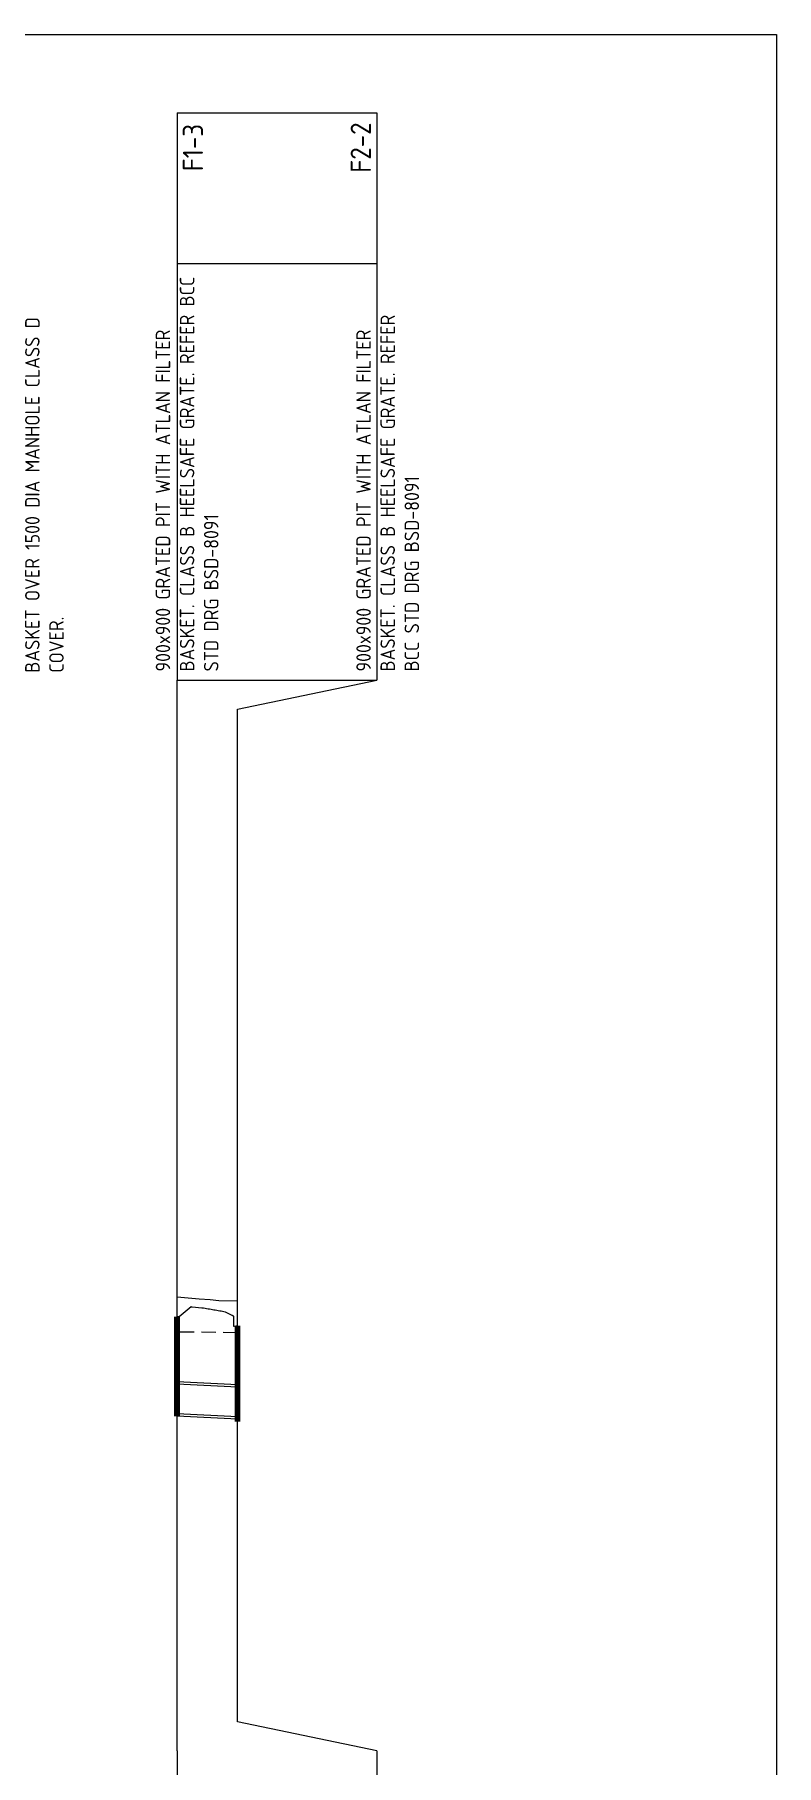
# Model space of a CAD drawing. Header units: metres. Extents: x 27 to 1668, y 87 to 577.
# Drawn here: x 670 to 798.1, y 277.5 to 576.5 of the extents above; entities that cross this region are included whole.
import ezdxf
from ezdxf.enums import TextEntityAlignment as Align

# ---------------------------------------------------------------- set-up
doc = ezdxf.new("R2010")
doc.units = ezdxf.units.M
doc.linetypes.add('DASHED', pattern=[7.5, 5, -2.5])
doc.linetypes.add('HIDDEN', pattern=[3.75, 2.5, -1.25])
for name, color, linetype in [('c_Profile_design', 2, 'Continuous'), ('c_profile_existing', 251, 'DASHED'), ('c_swd_hgl', 150, 'HIDDEN'), ('C_SWD_PIPE_CL', 5, 'Continuous'), ('c_swd_pit', 5, 'Continuous'), ('C_TEXT', 7, 'Continuous'), ('C_TEXT_TABLE', 1, 'Continuous'), ('CSD_ppf_title_block', 7, 'Continuous'), ('XREF', 7, 'Continuous')]:
    doc.layers.add(name, color=color, linetype=linetype)
doc.layers.add('VPORTS_FRAMES', color=11, linetype='Continuous', plot=False)
doc.styles.add('ISOCP', font='isocp.shx')
doc.styles.add('ISOCP.shx', font='ISOCP.shx')

# ---------------------------------------------------------------- blocks, each defined once
blk = doc.blocks.new('XD_SWD LS')
at = {"layer": 'c_Profile_design'}
for p, q in [((697, 356.7), (694.92, 355.02)), ((697.03, 356.7), (697, 356.7)), ((697.12, 356.69), (697.03, 356.7)), ((697.19, 356.68), (697.12, 356.69)), ((698.85, 356.5), (697.19, 356.68)), ((699.11, 356.47), (698.85, 356.5)), ((699.44, 356.42), (699.11, 356.47)), ((699.67, 356.39), (699.44, 356.42)), ((699.94, 356.34), (699.67, 356.39)), ((700.17, 356.3), (699.94, 356.34)), ((700.44, 356.25), (700.17, 356.3)), ((700.67, 356.21), (700.44, 356.25)), ((700.94, 356.17), (700.67, 356.21)), ((701.17, 356.13), (700.94, 356.17)), ((701.44, 356.08), (701.17, 356.13)), ((701.67, 356.04), (701.44, 356.08)), ((701.94, 355.99), (701.67, 356.04)), ((702.17, 355.96), (701.94, 355.99)), ((702.44, 355.91), (702.17, 355.96)), ((702.67, 355.87), (702.44, 355.91)), ((702.94, 355.82), (702.67, 355.87)), ((694.89, 355), (694.56, 355)), ((694.92, 355.02), (694.89, 355)), ((694.89, 355), (694.89, 355)), ((694.89, 355), (694.89, 355)), ((704.1, 355.21), (702.94, 355.82)), ((704.25, 355.13), (704.1, 355.21)), ((704.26, 355.13), (704.25, 355.13)), ((704.36, 355.13), (704.26, 355.13)), ((704.36, 355.12), (704.36, 355.13)), ((704.37, 355.1), (704.36, 355.12)), ((704.4, 353.35), (704.37, 355.1)), ((704.37, 355.1), (704.37, 355.1)), ((704.41, 353.35), (704.4, 353.35)), ((705.01, 353.45), (704.41, 353.35))]:
    blk.add_line(p, q, dxfattribs=at)
at = {"layer": 'c_profile_existing'}
for p, q in [((698.38, 358.03), (694.56, 358.42)), ((700.29, 357.92), (698.38, 358.03)), ((701.81, 357.76), (700.29, 357.92)), ((705.01, 357.7), (701.81, 357.76))]:
    blk.add_line(p, q, dxfattribs=at)
at = {"layer": 'c_swd_hgl'}
for p, q in [((694.36, 352.38), (694.36, 352.85)), ((694.56, 352.38), (694.56, 352.85)), ((705.01, 352.25), (694.56, 352.38)), ((694.56, 352.38), (694.56, 352.38))]:
    blk.add_line(p, q, dxfattribs=at)
at = {"layer": 'C_SWD_PIPE_CL'}
for p, q in [((705.01, 343.24), (694.56, 343.77)), ((705.01, 342.84), (694.56, 343.36)), ((705.01, 337.7), (694.56, 338.22)), ((705.01, 337.3), (694.56, 337.82))]:
    blk.add_line(p, q, dxfattribs=at)
at = {"layer": 'c_swd_pit', "flags": 128}
for points in [[(694.56, 355, 1, 1, 0), (694.56, 337.82, 1, 1, 0)], [(705.01, 353.45, 1, 1, 0), (705.01, 336.87, 1, 1, 0)]]:
    blk.add_lwpolyline(points, format="xyseb", dxfattribs=at)
at = {"layer": 'C_TEXT_TABLE'}
for p, q in [((694.56, 563), (694.56, 545)), ((694.56, 563), (729.06, 563)), ((729.06, 563), (729.06, 545)), ((694.56, 545), (694.56, 465)), ((729.06, 545), (729.06, 465)), ((694.56, 537), (729.06, 537)), ((694.56, 280), (694.56, 465)), ((694.56, 465), (729.06, 465)), ((694.56, 280), (694.56, 465)), ((705.01, 460), (729.06, 465)), ((705.01, 285), (705.01, 460)), ((705.01, 285), (705.01, 460)), ((729.06, 280), (705.01, 285)), ((694.56, 280), (694.56, 264)), ((729.06, 280), (729.06, 264))]:
    blk.add_line(p, q, dxfattribs=at)
at = {"layer": 'CSD_ppf_title_block'}
blk.add_line((694.56, 280), (694.56, 280), dxfattribs=at)
blk.add_line((694.56, 280), (694.56, 280), dxfattribs=at)
at = {"layer": 'C_TEXT', "style": 'ISOCP'}
for s, p in [('F1-3', (699.06, 557)), ('F2-2', (728.06, 557))]:
    blk.add_text(s, height=3.5, rotation=90, dxfattribs=at).set_placement(p, align=Align.CENTER)
at = {"layer": 'C_TEXT', "char_height": 2.5, "attachment_point": 1, "rotation": 90, "style": 'ISOCP.shx'}
for s, insert, width in [('900x900 GRATED PIT WITH ATLAN FILTER BASKET. CLASS B HEELSAFE GRATE. REFER BCC STD DRG BSD-8091', (690.88, 466.49), 68.2123), ('900x900 GRATED PIT WITH ATLAN FILTER BASKET OVER 1500 DIA MANHOLE CLASS D COVER. ', (664.15, 466.28), 68.3131), ('900x900 GRATED PIT WITH ATLAN FILTER BASKET. CLASS B HEELSAFE GRATE. REFER BCC STD DRG BSD-8091', (725.54, 466.49), 66.8683)]:
    blk.add_mtext(s, dxfattribs=dict(at, insert=insert, width=width))

msp = doc.modelspace()

# ---------------------------------------------------------------- block references
at = {"layer": 'XREF'}
msp.add_blockref('XD_SWD LS', (0, 0), dxfattribs=at)

# ---------------------------------------------------------------- next in the draw order: linework, layer by layer
at = {"layer": 'VPORTS_FRAMES'}
msp.add_lwpolyline([(27.11, 576.52), (798.11, 576.52), (798.11, 89.14), (27.11, 89.14)], close=True, dxfattribs=at)

doc.saveas('drawing.dxf')
